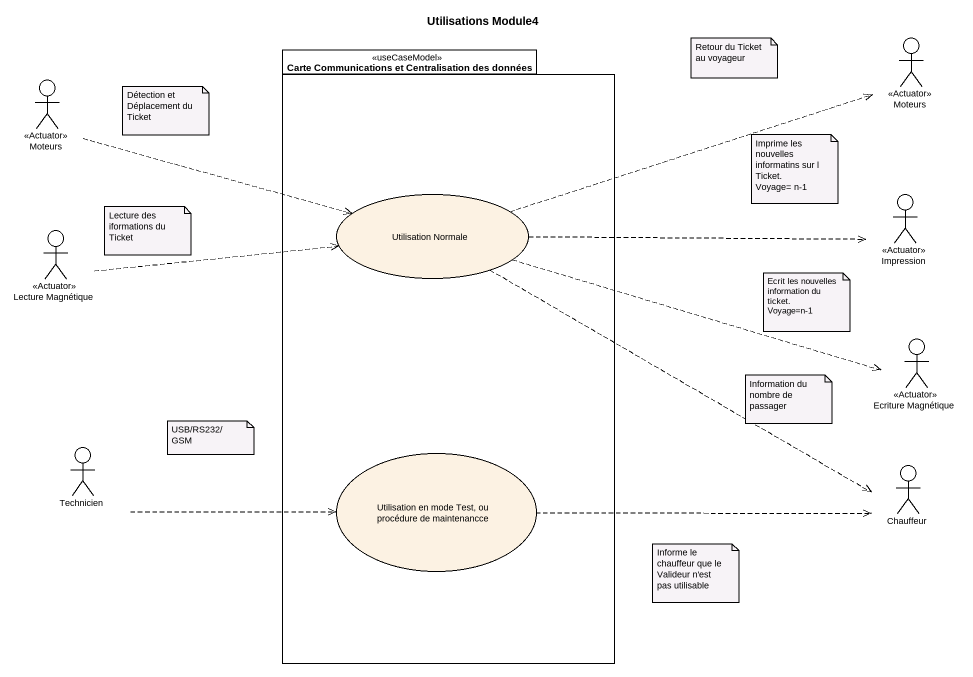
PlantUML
@startuml
title Utilisations Module4
package "Carte Communications et Centralisation des données" as Carte_Communications_et <<useCaseModel>> {
  usecase "Utilisation Normale" as Utilisation_Normale
  usecase "Utilisation en mode Test, ou procédure de maintenancce" as Utilisation_en_mode_Test_ou
}
actor Moteurs <<Actuator>>
actor "Moteurs" as Moteurs_2 <<Actuator>>
actor Impression <<Actuator>>
actor "Lecture Magnétique" as Lecture_Magnétique <<Actuator>>
actor "Ecriture Magnétique" as Ecriture_Magnétique <<Actuator>>
actor Technicien
actor Chauffeur
Moteurs_2 .right.> Utilisation_Normale
Utilisation_Normale .right.> Moteurs
Utilisation_Normale .right.> Impression
Utilisation_Normale .right.> Ecriture_Magnétique
Utilisation_Normale .right.> Chauffeur
Lecture_Magnétique .right.> Utilisation_Normale
Technicien .right.> Utilisation_en_mode_Test_ou
Utilisation_en_mode_Test_ou .right.> Chauffeur
note as N1
  Retour du Ticket au voyageur
end note
note as N2
  Détection et Déplacement du Ticket
end note
note as N3
  Imprime les nouvelles informatins sur l Ticket.
  Voyage= n-1
end note
note as N4
  Lecture des iformations du Ticket
end note
note as N5
  Ecrit les nouvelles information du ticket.
  Voyage=n-1
end note
note as N6
  Information du nombre de passager
end note
note as N7
  USB/RS232/GSM
end note
note as N8
  Informe le chauffeur que le Valideur n'est pas utilisable
end note
@enduml
